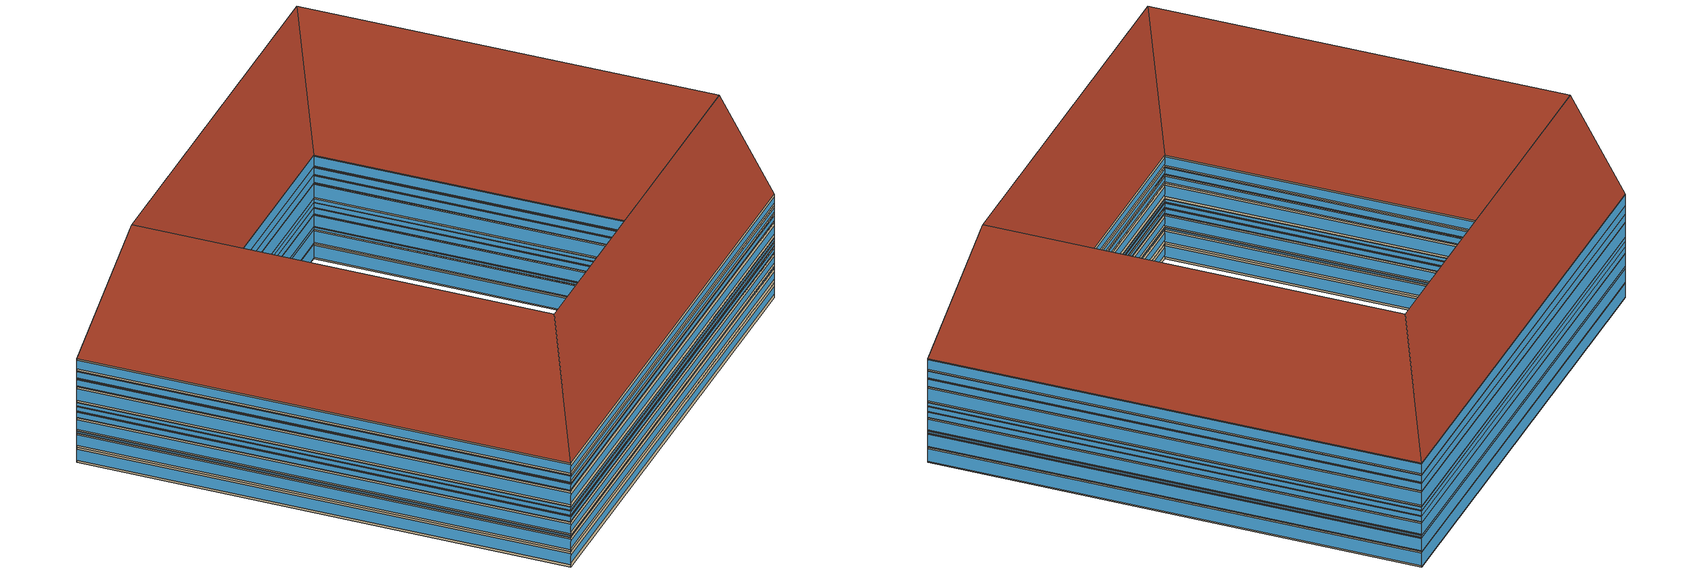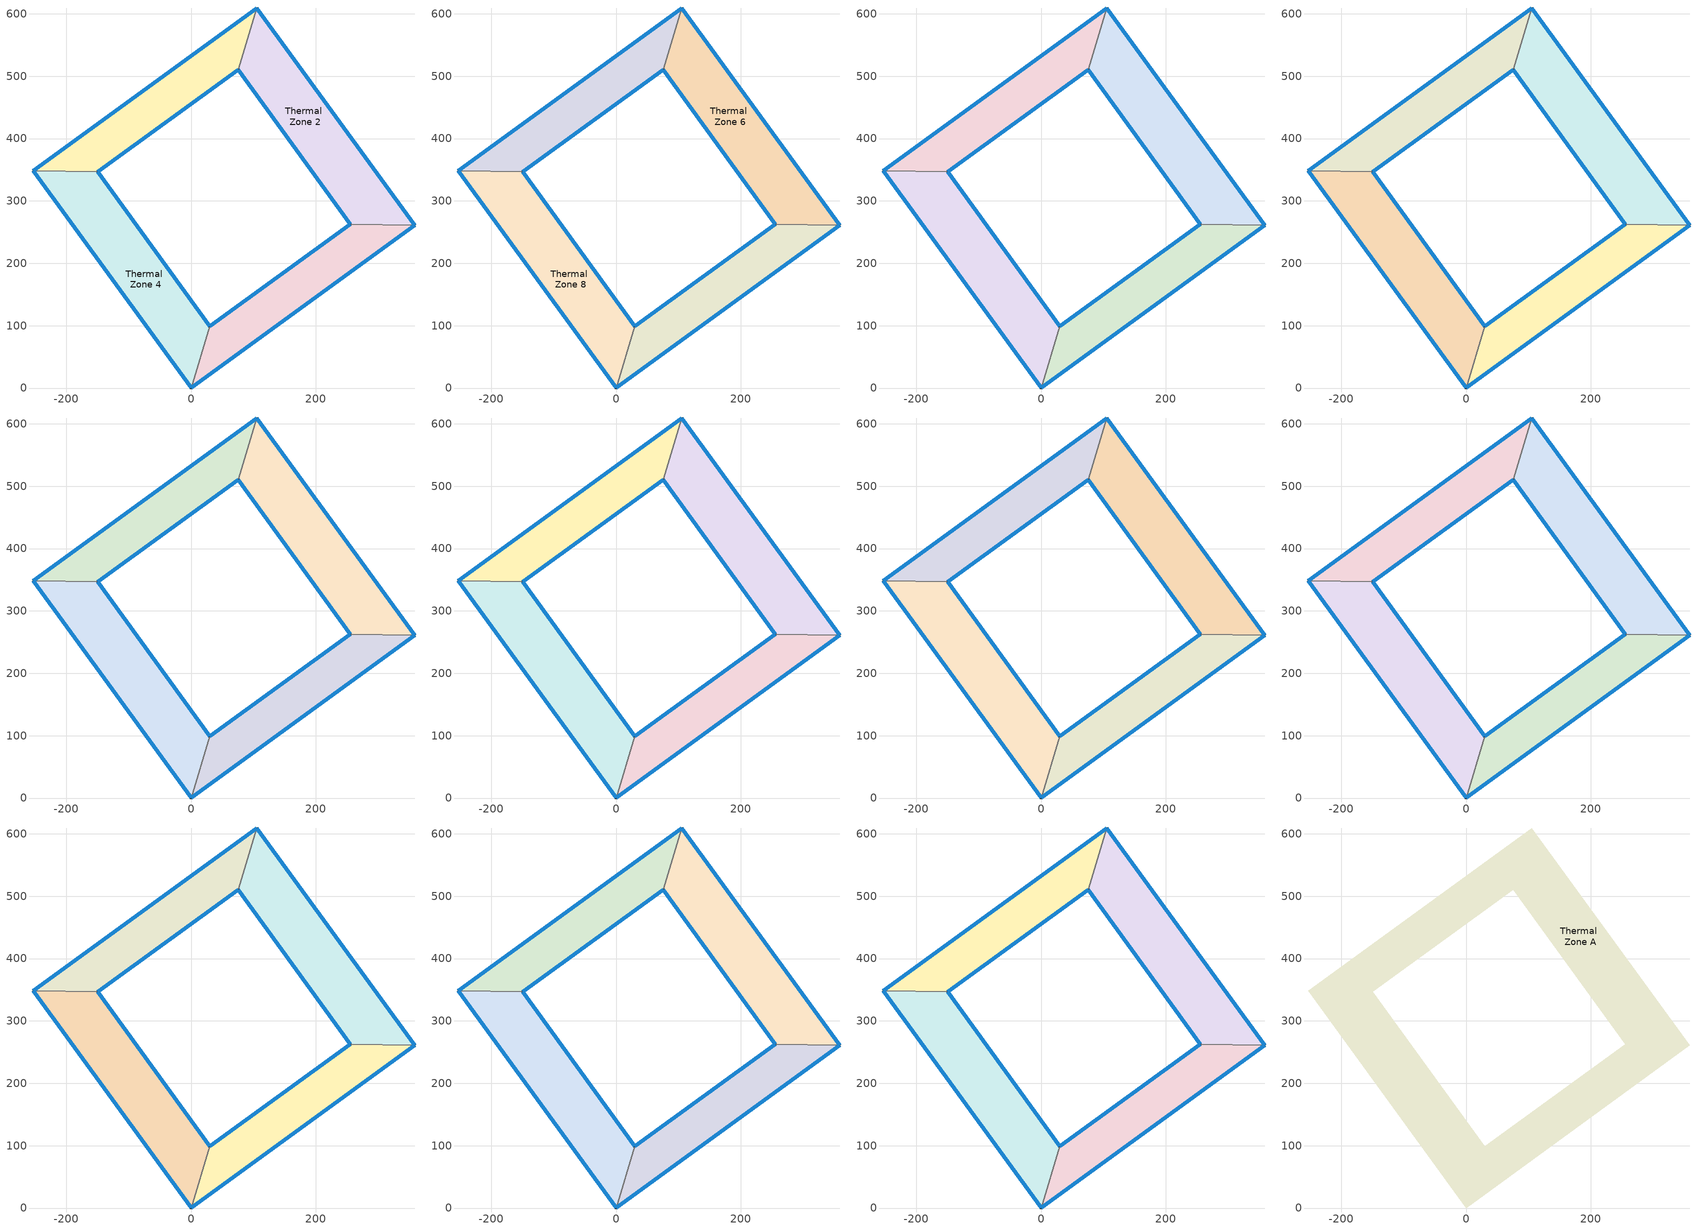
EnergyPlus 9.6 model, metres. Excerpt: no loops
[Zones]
Thermal Zone 1
 floor ground (ExtSlabCarpet): 0,0 30.24,99.25 255.2,262.69 358.94,260.78 z0
 wall outside (Ext Wall): 255.2,262.69 30.24,99.25 / 0,0 358.94,260.78 z0:14.37
 wall to Thermal Zone 4 (Interior Wall): 30.24,99.25 0,0 z0:14.37
 wall to Thermal Zone 2 (Interior Wall): 358.94,260.78 255.2,262.69 z0:14.37
 window (Ext Window): 255.19,262.69 30.25,99.25 / 0.01,0.01 358.93,260.78 z3.88:10.49
Thermal Zone 2
 floor ground (ExtSlabCarpet): 255.2,262.69 75.38,510.2 105.62,609.44 358.94,260.78 z0
 wall outside (Ext Wall): 75.38,510.2 255.2,262.69 / 358.94,260.78 105.62,609.44 z0:14.37
 wall to Thermal Zone 3 (Interior Wall): 105.62,609.44 75.38,510.2 z0:14.37
 window (Ext Window): 75.39,510.19 255.2,262.7 / 358.93,260.79 105.62,609.44 z1.29:13.08
Thermal Zone 3
 floor ground (ExtSlabCarpet): -149.58,346.75 -253.32,348.66 105.62,609.44 75.38,510.2 z0
 wall outside (Ext Wall): 105.62,609.44 -253.32,348.66 / -149.58,346.75 75.38,510.2 z0:14.37
 wall to Thermal Zone 4 (Interior Wall): -253.32,348.66 -149.58,346.75 z0:14.37
 window (Ext Window): 105.61,609.44 -253.31,348.67 / -149.57,346.76 75.37,510.19 z0.93:13.44
Thermal Zone 4
 floor ground (ExtSlabCarpet): -253.32,348.66 -149.58,346.75 30.24,99.25 0,0 z0
 wall outside (Ext Wall): 30.24,99.25 -149.58,346.75 / -253.32,348.66 0,0 z0:14.37
 window (Ext Window): 30.23,99.26 -149.58,346.74 / -253.31,348.65 -0.01,0.01 z1.94:12.43
Thermal Zone 5
 floor to Thermal Zone 1 (Interior Floor): 0,0 30.24,99.25 255.2,262.69 358.94,260.78 z14.37
 wall outside (Ext Wall): 255.2,262.69 30.24,99.25 / 0,0 358.94,260.78 z14.37:28.1
 wall to Thermal Zone 8 (Interior Wall): 30.24,99.25 0,0 z14.37:28.1
 wall to Thermal Zone 6 (Interior Wall): 358.94,260.78 255.2,262.69 z14.37:28.1
 window (Ext Window): 255.19,262.69 30.25,99.25 / 0.01,0.01 358.93,260.78 z18.08:24.39
Thermal Zone 6
 floor to Thermal Zone 2 (Interior Floor): 255.2,262.69 75.38,510.2 105.62,609.44 358.94,260.78 z14.37
 wall outside (Ext Wall): 75.38,510.2 255.2,262.69 / 358.94,260.78 105.62,609.44 z14.37:28.1
 wall to Thermal Zone 7 (Interior Wall): 105.62,609.44 75.38,510.2 z14.37:28.1
 window (Ext Window): 75.39,510.19 255.2,262.7 / 358.93,260.79 105.62,609.44 z15.61:26.86
Thermal Zone 7
 floor to Thermal Zone 3 (Interior Floor): -149.58,346.75 -253.32,348.66 105.62,609.44 75.38,510.2 z14.37
 wall outside (Ext Wall): 105.62,609.44 -253.32,348.66 / -149.58,346.75 75.38,510.2 z14.37:28.1
 wall to Thermal Zone 8 (Interior Wall): -253.32,348.66 -149.58,346.75 z14.37:28.1
 window (Ext Window): 105.61,609.44 -253.31,348.67 / -149.57,346.76 75.37,510.19 z15.26:27.21
Thermal Zone 8
 floor to Thermal Zone 4 (Interior Floor): -253.32,348.66 -149.58,346.75 30.24,99.25 0,0 z14.37
 wall outside (Ext Wall): 30.24,99.25 -149.58,346.75 / -253.32,348.66 0,0 z14.37:28.1
 window (Ext Window): 30.23,99.26 -149.58,346.74 / -253.31,348.65 -0.01,0.01 z16.22:26.25
Thermal Zone 9
 floor to Thermal Zone 5 (Interior Floor): 0,0 30.24,99.25 255.2,262.69 358.94,260.78 z28.1
 wall outside (Ext Wall): 255.2,262.69 30.24,99.25 / 0,0 358.94,260.78 z28.1:30.06
 wall to Thermal Zone 12 (Interior Wall): 30.24,99.25 0,0 z28.1:30.06
 wall to Thermal Zone 10 (Interior Wall): 358.94,260.78 255.2,262.69 z28.1:30.06
 window (Ext Window): 255.19,262.69 30.25,99.25 / 0.01,0.01 358.93,260.78 z28.63:29.53
Thermal Zone 10
 floor to Thermal Zone 6 (Interior Floor): 255.2,262.69 75.38,510.2 105.62,609.44 358.94,260.78 z28.1
 wall outside (Ext Wall): 75.38,510.2 255.2,262.69 / 358.94,260.78 105.62,609.44 z28.1:30.06
 wall to Thermal Zone 11 (Interior Wall): 105.62,609.44 75.38,510.2 z28.1:30.06
 window (Ext Window): 75.39,510.19 255.2,262.7 / 358.93,260.79 105.62,609.44 z28.28:29.88
Thermal Zone 11
 floor to Thermal Zone 7 (Interior Floor): -149.58,346.75 -253.32,348.66 105.62,609.44 75.38,510.2 z28.1
 wall outside (Ext Wall): 105.62,609.44 -253.32,348.66 / -149.58,346.75 75.38,510.2 z28.1:30.06
 wall to Thermal Zone 12 (Interior Wall): -253.32,348.66 -149.58,346.75 z28.1:30.06
 window (Ext Window): 105.61,609.44 -253.31,348.67 / -149.57,346.76 75.37,510.19 z28.23:29.93
Thermal Zone 12
 floor to Thermal Zone 8 (Interior Floor): -253.32,348.66 -149.58,346.75 30.24,99.25 0,0 z28.1
 wall outside (Ext Wall): 30.24,99.25 -149.58,346.75 / -253.32,348.66 0,0 z28.1:30.06
 window (Ext Window): 30.23,99.26 -149.58,346.74 / -253.31,348.65 -0.01,0.01 z28.36:29.8
Thermal Zone 13
 floor to Thermal Zone 9 (Interior Floor): 0,0 30.24,99.25 255.2,262.69 358.94,260.78 z30.06
 wall outside (Ext Wall): 255.2,262.69 30.24,99.25 / 0,0 358.94,260.78 z30.06:42.52
 wall to Thermal Zone 16 (Interior Wall): 30.24,99.25 0,0 z30.06:42.52
 wall to Thermal Zone 14 (Interior Wall): 358.94,260.78 255.2,262.69 z30.06:42.52
 window (Ext Window): 255.19,262.69 30.25,99.25 / 0.01,0.01 358.93,260.78 z33.42:39.16
Thermal Zone 14
 floor to Thermal Zone 10 (Interior Floor): 255.2,262.69 75.38,510.2 105.62,609.44 358.94,260.78 z30.06
 wall outside (Ext Wall): 75.38,510.2 255.2,262.69 / 358.94,260.78 105.62,609.44 z30.06:42.52
 wall to Thermal Zone 15 (Interior Wall): 105.62,609.44 75.38,510.2 z30.06:42.52
 window (Ext Window): 75.39,510.19 255.2,262.7 / 358.93,260.79 105.62,609.44 z31.18:41.4
Thermal Zone 15
 floor to Thermal Zone 11 (Interior Floor): -149.58,346.75 -253.32,348.66 105.62,609.44 75.38,510.2 z30.06
 wall outside (Ext Wall): 105.62,609.44 -253.32,348.66 / -149.58,346.75 75.38,510.2 z30.06:42.52
 wall to Thermal Zone 16 (Interior Wall): -253.32,348.66 -149.58,346.75 z30.06:42.52
 window (Ext Window): 105.61,609.44 -253.31,348.67 / -149.57,346.76 75.37,510.19 z30.87:41.71
Thermal Zone 16
 floor to Thermal Zone 12 (Interior Floor): -253.32,348.66 -149.58,346.75 30.24,99.25 0,0 z30.06
 wall outside (Ext Wall): 30.24,99.25 -149.58,346.75 / -253.32,348.66 0,0 z30.06:42.52
 window (Ext Window): 30.23,99.26 -149.58,346.74 / -253.31,348.65 -0.01,0.01 z31.74:40.84
Thermal Zone 17
 floor to Thermal Zone 13 (Interior Floor): 0,0 30.24,99.25 255.2,262.69 358.94,260.78 z42.52
 wall outside (Ext Wall): 255.2,262.69 30.24,99.25 / 0,0 358.94,260.78 z42.52:48.66
 wall to Thermal Zone 20 (Interior Wall): 30.24,99.25 0,0 z42.52:48.66
 wall to Thermal Zone 18 (Interior Wall): 358.94,260.78 255.2,262.69 z42.52:48.66
 window (Ext Window): 255.19,262.69 30.25,99.25 / 0.01,0.01 358.93,260.78 z44.18:47
Thermal Zone 18
 floor to Thermal Zone 14 (Interior Floor): 255.2,262.69 75.38,510.2 105.62,609.44 358.94,260.78 z42.52
 wall outside (Ext Wall): 75.38,510.2 255.2,262.69 / 358.94,260.78 105.62,609.44 z42.52:48.66
 wall to Thermal Zone 19 (Interior Wall): 105.62,609.44 75.38,510.2 z42.52:48.66
 window (Ext Window): 75.39,510.19 255.2,262.7 / 358.93,260.79 105.62,609.44 z43.07:48.11
Thermal Zone 19
 floor to Thermal Zone 15 (Interior Floor): -149.58,346.75 -253.32,348.66 105.62,609.44 75.38,510.2 z42.52
 wall outside (Ext Wall): 105.62,609.44 -253.32,348.66 / -149.58,346.75 75.38,510.2 z42.52:48.66
 wall to Thermal Zone 20 (Interior Wall): -253.32,348.66 -149.58,346.75 z42.52:48.66
 window (Ext Window): 105.61,609.44 -253.31,348.67 / -149.57,346.76 75.37,510.19 z42.92:48.26
Thermal Zone 20
 floor to Thermal Zone 16 (Interior Floor): -253.32,348.66 -149.58,346.75 30.24,99.25 0,0 z42.52
 wall outside (Ext Wall): 30.24,99.25 -149.58,346.75 / -253.32,348.66 0,0 z42.52:48.66
 window (Ext Window): 30.23,99.26 -149.58,346.74 / -253.31,348.65 -0.01,0.01 z43.35:47.83
Thermal Zone 21
 floor to Thermal Zone 17 (Interior Floor): 0,0 30.24,99.25 255.2,262.69 358.94,260.78 z48.66
 wall outside (Ext Wall): 255.2,262.69 30.24,99.25 / 0,0 358.94,260.78 z48.66:53.75
 wall to Thermal Zone 24 (Interior Wall): 30.24,99.25 0,0 z48.66:53.75
 wall to Thermal Zone 22 (Interior Wall): 358.94,260.78 255.2,262.69 z48.66:53.75
 window (Ext Window): 255.19,262.69 30.25,99.25 / 0.01,0.01 358.93,260.78 z50.03:52.38
Thermal Zone 22
 floor to Thermal Zone 18 (Interior Floor): 255.2,262.69 75.38,510.2 105.62,609.44 358.94,260.78 z48.66
 wall outside (Ext Wall): 75.38,510.2 255.2,262.69 / 358.94,260.78 105.62,609.44 z48.66:53.75
 wall to Thermal Zone 23 (Interior Wall): 105.62,609.44 75.38,510.2 z48.66:53.75
 window (Ext Window): 75.39,510.19 255.2,262.7 / 358.93,260.79 105.62,609.44 z49.12:53.29
Thermal Zone 23
 floor to Thermal Zone 19 (Interior Floor): -149.58,346.75 -253.32,348.66 105.62,609.44 75.38,510.2 z48.66
 wall outside (Ext Wall): 105.62,609.44 -253.32,348.66 / -149.58,346.75 75.38,510.2 z48.66:53.75
 wall to Thermal Zone 24 (Interior Wall): -253.32,348.66 -149.58,346.75 z48.66:53.75
 window (Ext Window): 105.61,609.44 -253.31,348.67 / -149.57,346.76 75.37,510.19 z48.99:53.42
Thermal Zone 24
 floor to Thermal Zone 20 (Interior Floor): -253.32,348.66 -149.58,346.75 30.24,99.25 0,0 z48.66
 wall outside (Ext Wall): 30.24,99.25 -149.58,346.75 / -253.32,348.66 0,0 z48.66:53.75
 window (Ext Window): 30.23,99.26 -149.58,346.74 / -253.31,348.65 -0.01,0.01 z49.35:53.06
Thermal Zone 25
 floor to Thermal Zone 21 (Interior Floor): 0,0 30.24,99.25 255.2,262.69 358.94,260.78 z53.75
 wall outside (Ext Wall): 255.2,262.69 30.24,99.25 / 0,0 358.94,260.78 z53.75:57.44
 wall to Thermal Zone 28 (Interior Wall): 30.24,99.25 0,0 z53.75:57.44
 wall to Thermal Zone 26 (Interior Wall): 358.94,260.78 255.2,262.69 z53.75:57.44
 window (Ext Window): 255.19,262.69 30.25,99.25 / 0.01,0.01 358.93,260.78 z54.75:56.44
Thermal Zone 26
 floor to Thermal Zone 22 (Interior Floor): 255.2,262.69 75.38,510.2 105.62,609.44 358.94,260.78 z53.75
 wall outside (Ext Wall): 75.38,510.2 255.2,262.69 / 358.94,260.78 105.62,609.44 z53.75:57.44
 wall to Thermal Zone 27 (Interior Wall): 105.62,609.44 75.38,510.2 z53.75:57.44
 window (Ext Window): 75.39,510.19 255.2,262.7 / 358.93,260.79 105.62,609.44 z54.08:57.11
Thermal Zone 27
 floor to Thermal Zone 23 (Interior Floor): -149.58,346.75 -253.32,348.66 105.62,609.44 75.38,510.2 z53.75
 wall outside (Ext Wall): 105.62,609.44 -253.32,348.66 / -149.58,346.75 75.38,510.2 z53.75:57.44
 wall to Thermal Zone 28 (Interior Wall): -253.32,348.66 -149.58,346.75 z53.75:57.44
 window (Ext Window): 105.61,609.44 -253.31,348.67 / -149.57,346.76 75.37,510.19 z53.99:57.2
Thermal Zone 28
 floor to Thermal Zone 24 (Interior Floor): -253.32,348.66 -149.58,346.75 30.24,99.25 0,0 z53.75
 wall outside (Ext Wall): 30.24,99.25 -149.58,346.75 / -253.32,348.66 0,0 z53.75:57.44
 window (Ext Window): 30.23,99.26 -149.58,346.74 / -253.31,348.65 -0.01,0.01 z54.25:56.94
Thermal Zone 29
 floor to Thermal Zone 25 (Interior Floor): 0,0 30.24,99.25 255.2,262.69 358.94,260.78 z57.44
 wall outside (Ext Wall): 255.2,262.69 30.24,99.25 / 0,0 358.94,260.78 z57.44:72.24
 wall to Thermal Zone 32 (Interior Wall): 30.24,99.25 0,0 z57.44:72.24
 wall to Thermal Zone 30 (Interior Wall): 358.94,260.78 255.2,262.69 z57.44:72.24
 window (Ext Window): 255.19,262.69 30.25,99.25 / 0.01,0.01 358.93,260.78 z61.44:68.24
Thermal Zone 30
 floor to Thermal Zone 26 (Interior Floor): 255.2,262.69 75.38,510.2 105.62,609.44 358.94,260.78 z57.44
 wall outside (Ext Wall): 75.38,510.2 255.2,262.69 / 358.94,260.78 105.62,609.44 z57.44:72.24
 wall to Thermal Zone 31 (Interior Wall): 105.62,609.44 75.38,510.2 z57.44:72.24
 window (Ext Window): 75.39,510.19 255.2,262.7 / 358.93,260.79 105.62,609.44 z58.77:70.91
Thermal Zone 31
 floor to Thermal Zone 27 (Interior Floor): -149.58,346.75 -253.32,348.66 105.62,609.44 75.38,510.2 z57.44
 wall outside (Ext Wall): 105.62,609.44 -253.32,348.66 / -149.58,346.75 75.38,510.2 z57.44:72.24
 wall to Thermal Zone 32 (Interior Wall): -253.32,348.66 -149.58,346.75 z57.44:72.24
 window (Ext Window): 105.61,609.44 -253.31,348.67 / -149.57,346.76 75.37,510.19 z58.4:71.28
Thermal Zone 32
 floor to Thermal Zone 28 (Interior Floor): -253.32,348.66 -149.58,346.75 30.24,99.25 0,0 z57.44
 wall outside (Ext Wall): 30.24,99.25 -149.58,346.75 / -253.32,348.66 0,0 z57.44:72.24
 window (Ext Window): 30.23,99.26 -149.58,346.74 / -253.31,348.65 -0.01,0.01 z59.44:70.24
Thermal Zone 33
 floor to Thermal Zone 29 (Interior Floor): 0,0 30.24,99.25 255.2,262.69 358.94,260.78 z72.24
 wall outside (Ext Wall): 255.2,262.69 30.24,99.25 / 0,0 358.94,260.78 z72.24:79.96
 wall to Thermal Zone 36 (Interior Wall): 30.24,99.25 0,0 z72.24:79.96
 wall to Thermal Zone 34 (Interior Wall): 358.94,260.78 255.2,262.69 z72.24:79.96
 window (Ext Window): 255.19,262.69 30.25,99.25 / 0.01,0.01 358.93,260.78 z74.32:77.88
Thermal Zone 34
 floor to Thermal Zone 30 (Interior Floor): 255.2,262.69 75.38,510.2 105.62,609.44 358.94,260.78 z72.24
 wall outside (Ext Wall): 75.38,510.2 255.2,262.69 / 358.94,260.78 105.62,609.44 z72.24:79.96
 wall to Thermal Zone 35 (Interior Wall): 105.62,609.44 75.38,510.2 z72.24:79.96
 window (Ext Window): 75.39,510.19 255.2,262.7 / 358.93,260.79 105.62,609.44 z72.93:79.27
Thermal Zone 35
 floor to Thermal Zone 31 (Interior Floor): -149.58,346.75 -253.32,348.66 105.62,609.44 75.38,510.2 z72.24
 wall outside (Ext Wall): 105.62,609.44 -253.32,348.66 / -149.58,346.75 75.38,510.2 z72.24:79.96
 wall to Thermal Zone 36 (Interior Wall): -253.32,348.66 -149.58,346.75 z72.24:79.96
 window (Ext Window): 105.61,609.44 -253.31,348.67 / -149.57,346.76 75.37,510.19 z72.74:79.46
Thermal Zone 36
 floor to Thermal Zone 32 (Interior Floor): -253.32,348.66 -149.58,346.75 30.24,99.25 0,0 z72.24
 wall outside (Ext Wall): 30.24,99.25 -149.58,346.75 / -253.32,348.66 0,0 z72.24:79.96
 window (Ext Window): 30.23,99.26 -149.58,346.74 / -253.31,348.65 -0.01,0.01 z73.28:78.92
Thermal Zone 37
 floor to Thermal Zone 33 (Interior Floor): 0,0 30.24,99.25 255.2,262.69 358.94,260.78 z79.96
 wall outside (Ext Wall): 255.2,262.69 30.24,99.25 / 0,0 358.94,260.78 z79.96:87.76
 wall to Thermal Zone 40 (Interior Wall): 30.24,99.25 0,0 z79.96:87.76
 wall to Thermal Zone 38 (Interior Wall): 358.94,260.78 255.2,262.69 z79.96:87.76
 window (Ext Window): 255.19,262.69 30.25,99.25 / 0.01,0.01 358.93,260.78 z82.07:85.65
Thermal Zone 38
 floor to Thermal Zone 34 (Interior Floor): 255.2,262.69 75.38,510.2 105.62,609.44 358.94,260.78 z79.96
 wall outside (Ext Wall): 75.38,510.2 255.2,262.69 / 358.94,260.78 105.62,609.44 z79.96:87.76
 wall to Thermal Zone 39 (Interior Wall): 105.62,609.44 75.38,510.2 z79.96:87.76
 window (Ext Window): 75.39,510.19 255.2,262.7 / 358.93,260.79 105.62,609.44 z80.66:87.06
Thermal Zone 39
 floor to Thermal Zone 35 (Interior Floor): -149.58,346.75 -253.32,348.66 105.62,609.44 75.38,510.2 z79.96
 wall outside (Ext Wall): 105.62,609.44 -253.32,348.66 / -149.58,346.75 75.38,510.2 z79.96:87.76
 wall to Thermal Zone 40 (Interior Wall): -253.32,348.66 -149.58,346.75 z79.96:87.76
 window (Ext Window): 105.61,609.44 -253.31,348.67 / -149.57,346.76 75.37,510.19 z80.47:87.25
Thermal Zone 40
 floor to Thermal Zone 36 (Interior Floor): -253.32,348.66 -149.58,346.75 30.24,99.25 0,0 z79.96
 wall outside (Ext Wall): 30.24,99.25 -149.58,346.75 / -253.32,348.66 0,0 z79.96:87.76
 window (Ext Window): 30.23,99.26 -149.58,346.74 / -253.31,348.65 -0.01,0.01 z81.01:86.71
Thermal Zone 41
 floor to Thermal Zone 37 (Interior Floor): 0,0 30.24,99.25 255.2,262.69 358.94,260.78 z87.76
 wall outside (Ext Wall): 255.2,262.69 30.24,99.25 / 0,0 358.94,260.78 z87.76:98.89
 wall to Thermal Zone 44 (Interior Wall): 30.24,99.25 0,0 z87.76:98.89
 wall to Thermal Zone 42 (Interior Wall): 358.94,260.78 255.2,262.69 z87.76:98.89
 window (Ext Window): 255.19,262.69 30.25,99.25 / 0.01,0.01 358.93,260.78 z90.77:95.88
Thermal Zone 42
 floor to Thermal Zone 38 (Interior Floor): 255.2,262.69 75.38,510.2 105.62,609.44 358.94,260.78 z87.76
 wall outside (Ext Wall): 75.38,510.2 255.2,262.69 / 358.94,260.78 105.62,609.44 z87.76:98.89
 wall to Thermal Zone 43 (Interior Wall): 105.62,609.44 75.38,510.2 z87.76:98.89
 window (Ext Window): 75.39,510.19 255.2,262.7 / 358.93,260.79 105.62,609.44 z88.76:97.89
Thermal Zone 43
 floor to Thermal Zone 39 (Interior Floor): -149.58,346.75 -253.32,348.66 105.62,609.44 75.38,510.2 z87.76
 wall outside (Ext Wall): 105.62,609.44 -253.32,348.66 / -149.58,346.75 75.38,510.2 z87.76:98.89
 wall to Thermal Zone 44 (Interior Wall): -253.32,348.66 -149.58,346.75 z87.76:98.89
 window (Ext Window): 105.61,609.44 -253.31,348.67 / -149.57,346.76 75.37,510.19 z88.48:98.17
Thermal Zone 44
 floor to Thermal Zone 40 (Interior Floor): -253.32,348.66 -149.58,346.75 30.24,99.25 0,0 z87.76
 wall outside (Ext Wall): 30.24,99.25 -149.58,346.75 / -253.32,348.66 0,0 z87.76:98.89
 window (Ext Window): 30.23,99.26 -149.58,346.74 / -253.31,348.65 -0.01,0.01 z89.26:97.39
Thermal Zone A
 floor to Thermal Zone 41 (Interior Floor): 0,0 30.24,99.25 255.2,262.69 358.94,260.78 z98.89
 floor to Thermal Zone 42 (Interior Floor): 255.2,262.69 75.38,510.2 105.62,609.44 358.94,260.78 z98.89
 floor to Thermal Zone 43 (Interior Floor): -149.58,346.75 -253.32,348.66 105.62,609.44 75.38,510.2 z98.89
 floor to Thermal Zone 44 (Interior Floor): -253.32,348.66 -149.58,346.75 30.24,99.25 0,0 z98.89
 roof outside (Ext Roof): 358.94,260.78,98.89 307.07,261.74,209.98 15.12,49.62,209.98 0,0,98.89; 307.07,261.74,209.98 255.2,262.69,98.89 30.24,99.25,98.89 15.12,49.62,209.98; 105.62,609.44,98.89 90.5,559.82,209.98 307.07,261.74,209.98 358.94,260.78,98.89; 90.5,559.82,209.98 75.38,510.2,98.89 255.2,262.69,98.89 307.07,261.74,209.98; -253.32,348.66,98.89 -201.45,347.71,209.98 90.5,559.82,209.98 105.62,609.44,98.89; -201.45,347.71,209.98 -149.58,346.75,98.89 75.38,510.2,98.89 90.5,559.82,209.98; 0,0,98.89 15.12,49.62,209.98 -201.45,347.71,209.98 -253.32,348.66,98.89; 15.12,49.62,209.98 30.24,99.25,98.89 -149.58,346.75,98.89 -201.45,347.71,209.98
[Building]
Building 1: North Axis {deg}=-0
[Site:Location]
Washington Dc Dulles IntL Ar: Latitude {deg}=38.98; Longitude {deg}=-77.47; Time Zone {hr}=-5; Elevation {m}=82
[SizingPeriod:DesignDay] Day of Month=21; Dry-Bulb Temperature Range Modifier Type=DefaultMultipliers; Barometric Pressure {Pa}=86790; Rain Indicator=No; Snow Indicator=No; Daylight Saving Time Indicator=No; Begin Environment Reset Mode=FullResetAtBeginEnvironment
Name | Month | Day Type | Maximum Dry-Bulb Temperature {C} | Daily Dry-Bulb Temperature Range {deltaC} | Humidity Condition Type | Wetbulb or DewPoint at Maximum Dry-Bulb {C} | Wind Speed {m/s} | Wind Direction {deg} | Solar Model Indicator | ASHRAE Clear Sky Optical Depth for Beam Irradiance (taub) | ASHRAE Clear Sky Optical Depth for Diffuse Irradiance (taud) | Enthalpy at Maximum Dry-Bulb {J/kg} | Sky Clearness
SALT-LAKE-CITY-IAP Ann Clg .4% Condns DB=>MWB | 7 | SummerDesignDay | 36.5 | 14.4 | Wetbulb | 17.1 | 5 | 340 | ASHRAETau | 0.339 | 2.366
SALT-LAKE-CITY-IAP Ann Clg .4% Condns DP=>MDB | 7 | SummerDesignDay | 22.5 | 14.4 | Dewpoint | 15.6 | 5 | 340 | ASHRAETau | 0.339 | 2.366
SALT-LAKE-CITY-IAP Ann Clg .4% Condns Enth=>MDB | 7 | SummerDesignDay | 30.8 | 14.4 | Enthalpy |  | 5 | 340 | ASHRAETau | 0.339 | 2.366 | 59300
SALT-LAKE-CITY-IAP Ann Clg .4% Condns WB=>MDB | 7 | SummerDesignDay | 31.2 | 14.4 | Wetbulb | 19 | 5 | 340 | ASHRAETau | 0.339 | 2.366
SALT-LAKE-CITY-IAP Ann Htg 99.6% Condns DB | 1 | WinterDesignDay | -12.4 | 0 | Wetbulb | -12.4 | 2.6 | 140 | ASHRAEClearSky |  |  |  | 0
SALT-LAKE-CITY-IAP Ann Htg Wind 99.6% Condns WS=>MCDB | 1 | WinterDesignDay | 6.8 | 0 | Wetbulb | 6.8 | 12.4 | 140 | ASHRAEClearSky |  |  |  | 0
SALT-LAKE-CITY-IAP Ann Hum_n 99.6% Condns DP=>MCDB | 1 | WinterDesignDay | -10.7 | 0 | Dewpoint | -16.2 | 2.6 | 140 | ASHRAEClearSky |  |  |  | 0
[Material] Thermal Absorptance=0.9
Name | Roughness | Thickness m | Conductivity W/m-K | Density kg/m3 | Specific Heat J/kg-K | Solar Absorptance | Visible Absorptance
wall concrete | MediumRough | 0.03 | 0.5 | 2243 | 837 | 0.65 | 0.65
roof concrete | MediumRough | 0.05 | 0.5 | 2243 | 837 | 0.65 | 0.65
Wall Insulation [18]; Roof Insulation [18] | MediumRough | 0.1693 | 0.049 | 265 | 836.8 | 0.7 | 0.7
F16 Acoustic tile | MediumSmooth | 0.0191 | 0.06 | 368 | 590 | 0.3 | 0.3
M11 100mm lightweight concrete | MediumRough | 0.1016 | 0.53 | 1280 | 840 | 0.5 | 0.5
MAT-CC05 4 HW CONCRETE | Rough | 0.1016 | 1.311 | 2240 | 836.8 | 0.85 | 0.85
G01a 19mm gypsum board | MediumSmooth | 0.019 | 0.16 | 800 | 1090 | 0.4 | 0.4
[Material:AirGap]
Name | Thermal Resistance m2-K/W
F04 Wall air space resistance | 0.15
F05 Ceiling air space resistance | 0.18
[Material:NoMass]
CP02 CARPET PAD: Roughness=Smooth; Thermal Resistance m2-K/W=0.1; Thermal Absorptance=0.9; Solar Absorptance=0.8; Visible Absorptance=0.8
[WindowMaterial:SimpleGlazingSystem]
Window Material Simple Glazing System: U-Factor W/m2-K=1.8; Solar Heat Gain Coefficient=0.3
[Construction]
Ext Roof: roof concrete, Roof Insulation [18]
Ext Wall: wall concrete, Wall Insulation [18]
Ext Window: Window Material Simple Glazing System
ExtSlabCarpet: MAT-CC05 4 HW CONCRETE, CP02 CARPET PAD
Interior Floor: F16 Acoustic tile, F05 Ceiling air space resistance, M11 100mm lightweight concrete
Interior Wall: G01a 19mm gypsum board, F04 Wall air space resistance, G01a 19mm gypsum board
[Zone]
Thermal Zone 1; Thermal Zone 2; Thermal Zone 3; Thermal Zone 4: 324, 0, 0, 0, , 1, , , , , , Yes
Thermal Zone 5; Thermal Zone 6; Thermal Zone 7; Thermal Zone 8: 324, 0, 0, 14.37, , 1, , , , , , Yes
Thermal Zone 9; Thermal Zone 10; Thermal Zone 11; Thermal Zone 12: 324, 0, 0, 28.1, , 1, , , , , , Yes
Thermal Zone 13; Thermal Zone 14; Thermal Zone 15; Thermal Zone 16: 324, 0, 0, 30.06, , 1, , , , , , Yes
Thermal Zone 17; Thermal Zone 18; Thermal Zone 19; Thermal Zone 20: 324, 0, 0, 42.52, , 1, , , , , , Yes
Thermal Zone 21; Thermal Zone 22; Thermal Zone 23; Thermal Zone 24: 324, 0, 0, 48.66, , 1, , , , , , Yes
Thermal Zone 25; Thermal Zone 26; Thermal Zone 27; Thermal Zone 28: 324, 0, 0, 53.75, , 1, , , , , , Yes
Thermal Zone 29; Thermal Zone 30; Thermal Zone 31; Thermal Zone 32: 324, 0, 0, 57.44, , 1, , , , , , Yes
Thermal Zone 33; Thermal Zone 34; Thermal Zone 35; Thermal Zone 36: 324, 0, 0, 72.24, , 1, , , , , , Yes
Thermal Zone 37; Thermal Zone 38; Thermal Zone 39; Thermal Zone 40: 324, 0, 0, 79.96, , 1, , , , , , Yes
Thermal Zone 41; Thermal Zone 42; Thermal Zone 43; Thermal Zone 44: 324, 0, 0, 87.76, , 1, , , , , , Yes
Thermal Zone A: 324, 0, 0, 98.89, , 1, , , , , , No
[AvailabilityManager:Scheduled] Schedule=Always On Discrete
VAV with Reheat 1 Availability Manager; Air Loop HVAC Outdoor Air System 1 Availability Manager; VAV with Reheat 2 Availability Manager; Air Loop HVAC Outdoor Air System 2 Availability Manager; VAV with Reheat 3 Availability Manager; Air Loop HVAC Outdoor Air System 3 Availability Manager
[Schedule:Constant]
Always On Discrete: Hourly Value=1
